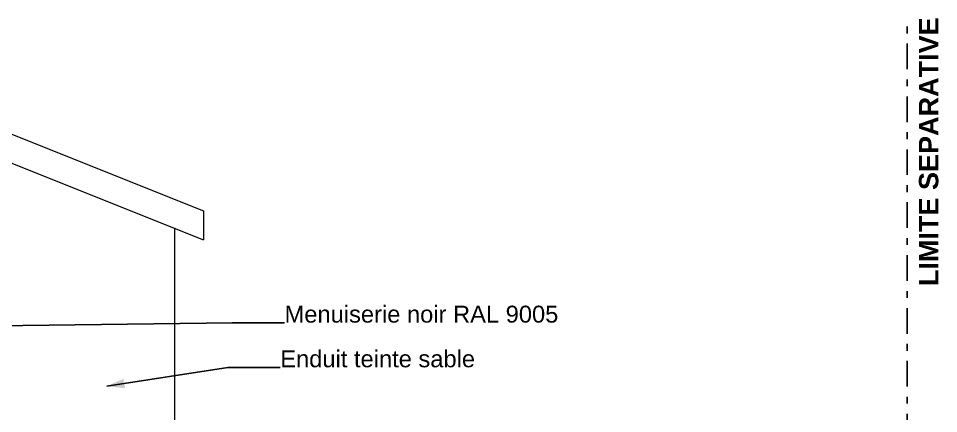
# Model space of a CAD drawing. Header units: millimetres. Extents: x 318905 to 439572, y -5133 to 105868.
# Drawn here: x 430072 to 439572, y 3722 to 7808 of the extents above; entities that cross this region are included whole.
import ezdxf

# ---------------------------------------------------------------- set-up
doc = ezdxf.new("R2010")
doc.units = ezdxf.units.MM
doc.header["$MEASUREMENT"] = 0
doc.linetypes.add('Tiretet', pattern=[546.805537, 264.583325, -105.833328, 70.555556, -105.833328])
for name, color, linetype, lineweight in [('0_Stylo_No__1', 7, 'Continuous', 5), ('2D -  Dessin général_Stylo_No__141', 1, 'Continuous', 25), ('2D - Ttes échelles - Textes_Stylo_No__141', 1, 'Continuous', 25), ('INTI_Etiquettes_Stylo_No__1', 7, 'Continuous', 5)]:
    doc.layers.add(name, color=color, linetype=linetype, lineweight=lineweight)
doc.styles.add('STYLE_GENERE_1', font='Arial')
doc.styles.add('STYLE_GENERE_2', font='Arial')
doc.dimstyles.new('STYLE_GENERE__3', dxfattribs={"dimtxt": 0.18, "dimasz": 182.4, "dimexe": 0.18, "dimexo": 0.0625, "dimgap": 0.09, "dimtad": 0, "dimtih": 1, "dimtoh": 1, "dimdec": 4, "dimzin": 0, "dimdsep": 46, "dimcen": 0.09, "dimadec": 0, "dimazin": 0, "dimtfac": 1, "dimtdec": 4, "dimtmove": 0, "dimatfit": 3, "dimldrblk": 'ARROWHEAD_5', "dimfxl": 0, "dimtolj": 1, "dimtzin": 0, "dimarcsym": 0})

# ---------------------------------------------------------------- blocks, each defined once
blk = doc.blocks.new('ARROWHEAD_5')
at = {"linetype": 'Continuous', "lineweight": 0}
blk.add_hatch(color=0, dxfattribs=at).paths.add_polyline_path([(-1, 0.2679), (0, 0), (-1, -0.2679)])
at = {"color": 0, "linetype": 'Continuous', "lineweight": 0}
blk.add_line((0, 0), (-1, 0), dxfattribs=at)

msp = doc.modelspace()

# ---------------------------------------------------------------- linework, layer by layer
at = {"layer": '0_Stylo_No__1', "linetype": 'Continuous'}
for p, q in [((427452.003, 7634.319), (431982.172, 5817.99)), ((427452.003, 7334.319), (431982.172, 5517.99)), ((431982.172, 5817.99), (431982.172, 5517.99)), ((431683.467, 5642.293), (431683.467, 2983.517))]:
    msp.add_line(p, q, dxfattribs=at)
at = {"layer": '2D -  Dessin général_Stylo_No__141', "linetype": 'Tiretet', "flags": 128}
msp.add_lwpolyline([(439247.077, -373.006), (439247.077, 7731.291)], dxfattribs=at)

# ---------------------------------------------------------------- texts
at = {"layer": '2D - Ttes échelles - Textes_Stylo_No__141', "linetype": 'Continuous', "insert": (439571.611, 5040.047), "char_height": 200, "attachment_point": 7, "rotation": 90, "style": 'STYLE_GENERE_1'}
msp.add_mtext('\\A1;{\\pql;\\fArial|b1|i0|c0|p34;LIMITE SEPARATIVE}', dxfattribs=at)
at = {"layer": 'INTI_Etiquettes_Stylo_No__1', "linetype": 'Continuous', "char_height": 175, "attachment_point": 7, "style": 'STYLE_GENERE_2'}
for s, insert in [('\\A1;{\\pql;\\fArial|b0|i0|c0|p34;Menuiserie noir RAL 9005}', (432820.07, 4660.298)), ('\\A1;{\\pql;\\fArial|b0|i0|c0|p34;Enduit teinte sable}', (432775.355, 4198.488))]:
    msp.add_mtext(s, dxfattribs=dict(at, insert=insert))

# ---------------------------------------------------------------- leaders
at = {"layer": 'INTI_Etiquettes_Stylo_No__1', "linetype": 'Continuous', "annotation_type": 0, "has_hookline": 1, "hookline_direction": 0}
for points, text_width in [([(428234.924, 4610), (432280.07, 4660.298), (432819.98, 4660.298)], 2801.194), ([(430984.607, 4005.485), (432235.355, 4198.488), (432775.265, 4198.488)], 1983.97)]:
    msp.add_leader(points, dimstyle='STYLE_GENERE__3', dxfattribs=dict(at, text_width=text_width))

doc.saveas('drawing.dxf')
